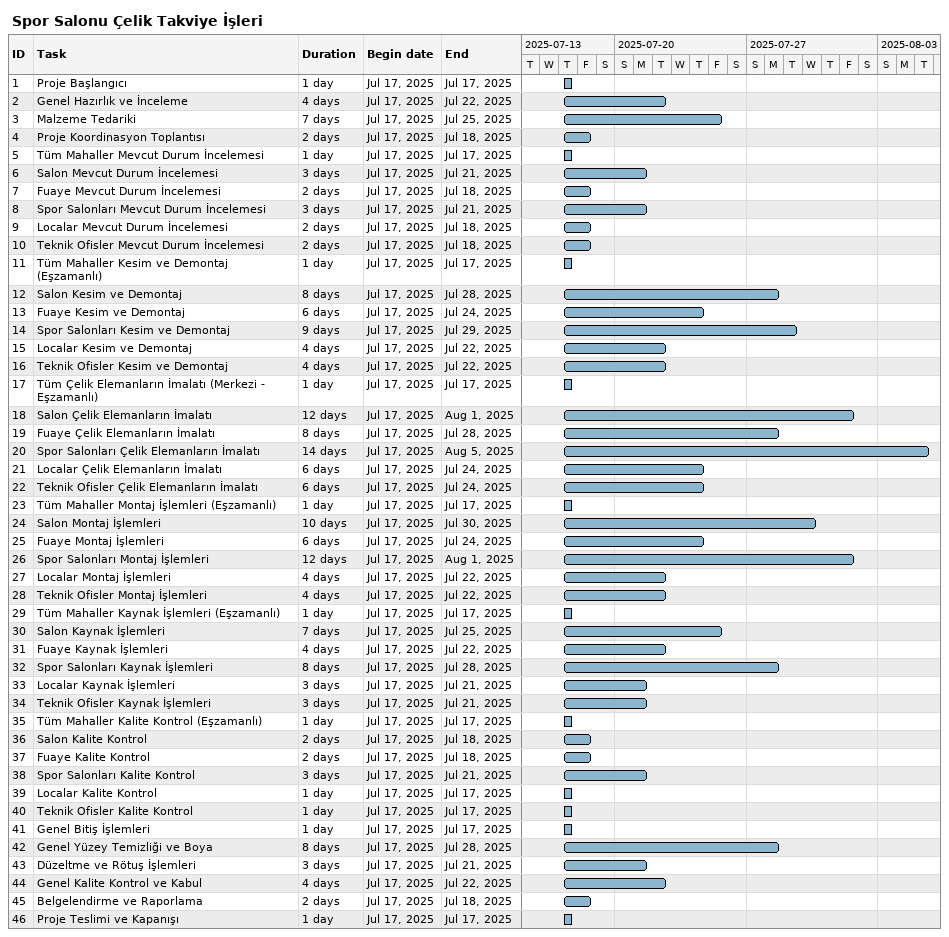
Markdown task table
Spor Salonu Çelik Takviye İşleri

| ID | Task | Duration | Start | Finish |
|---|---|---|---|---|
| 1 | Proje Başlangıcı | 1d | 2025-07-17 | 2025-07-17 |
| 2 | Genel Hazırlık ve İnceleme | 4d | 2025-07-17 | 2025-07-22 |
| 3 | Malzeme Tedariki | 7d | 2025-07-17 | 2025-07-25 |
| 4 | Proje Koordinasyon Toplantısı | 2d | 2025-07-17 | 2025-07-18 |
| 5 | Tüm Mahaller Mevcut Durum İncelemesi | 1d | 2025-07-17 | 2025-07-17 |
| 6 | Salon Mevcut Durum İncelemesi | 3d | 2025-07-17 | 2025-07-21 |
| 7 | Fuaye Mevcut Durum İncelemesi | 2d | 2025-07-17 | 2025-07-18 |
| 8 | Spor Salonları Mevcut Durum İncelemesi | 3d | 2025-07-17 | 2025-07-21 |
| 9 | Localar Mevcut Durum İncelemesi | 2d | 2025-07-17 | 2025-07-18 |
| 10 | Teknik Ofisler Mevcut Durum İncelemesi | 2d | 2025-07-17 | 2025-07-18 |
| 11 | Tüm Mahaller Kesim ve Demontaj (Eşzamanlı) | 1d | 2025-07-17 | 2025-07-17 |
| 12 | Salon Kesim ve Demontaj | 8d | 2025-07-17 | 2025-07-28 |
| 13 | Fuaye Kesim ve Demontaj | 6d | 2025-07-17 | 2025-07-24 |
| 14 | Spor Salonları Kesim ve Demontaj | 9d | 2025-07-17 | 2025-07-29 |
| 15 | Localar Kesim ve Demontaj | 4d | 2025-07-17 | 2025-07-22 |
| 16 | Teknik Ofisler Kesim ve Demontaj | 4d | 2025-07-17 | 2025-07-22 |
| 17 | Tüm Çelik Elemanların İmalatı (Merkezi - Eşzamanlı) | 1d | 2025-07-17 | 2025-07-17 |
| 18 | Salon Çelik Elemanların İmalatı | 12d | 2025-07-17 | 2025-08-01 |
| 19 | Fuaye Çelik Elemanların İmalatı | 8d | 2025-07-17 | 2025-07-28 |
| 20 | Spor Salonları Çelik Elemanların İmalatı | 14d | 2025-07-17 | 2025-08-05 |
| 21 | Localar Çelik Elemanların İmalatı | 6d | 2025-07-17 | 2025-07-24 |
| 22 | Teknik Ofisler Çelik Elemanların İmalatı | 6d | 2025-07-17 | 2025-07-24 |
| 23 | Tüm Mahaller Montaj İşlemleri (Eşzamanlı) | 1d | 2025-07-17 | 2025-07-17 |
| 24 | Salon Montaj İşlemleri | 10d | 2025-07-17 | 2025-07-30 |
| 25 | Fuaye Montaj İşlemleri | 6d | 2025-07-17 | 2025-07-24 |
| 26 | Spor Salonları Montaj İşlemleri | 12d | 2025-07-17 | 2025-08-01 |
| 27 | Localar Montaj İşlemleri | 4d | 2025-07-17 | 2025-07-22 |
| 28 | Teknik Ofisler Montaj İşlemleri | 4d | 2025-07-17 | 2025-07-22 |
| 29 | Tüm Mahaller Kaynak İşlemleri (Eşzamanlı) | 1d | 2025-07-17 | 2025-07-17 |
| 30 | Salon Kaynak İşlemleri | 7d | 2025-07-17 | 2025-07-25 |
| 31 | Fuaye Kaynak İşlemleri | 4d | 2025-07-17 | 2025-07-22 |
| 32 | Spor Salonları Kaynak İşlemleri | 8d | 2025-07-17 | 2025-07-28 |
| 33 | Localar Kaynak İşlemleri | 3d | 2025-07-17 | 2025-07-21 |
| 34 | Teknik Ofisler Kaynak İşlemleri | 3d | 2025-07-17 | 2025-07-21 |
| 35 | Tüm Mahaller Kalite Kontrol (Eşzamanlı) | 1d | 2025-07-17 | 2025-07-17 |
| 36 | Salon Kalite Kontrol | 2d | 2025-07-17 | 2025-07-18 |
| 37 | Fuaye Kalite Kontrol | 2d | 2025-07-17 | 2025-07-18 |
| 38 | Spor Salonları Kalite Kontrol | 3d | 2025-07-17 | 2025-07-21 |
| 39 | Localar Kalite Kontrol | 1d | 2025-07-17 | 2025-07-17 |
| 40 | Teknik Ofisler Kalite Kontrol | 1d | 2025-07-17 | 2025-07-17 |
| 41 | Genel Bitiş İşlemleri | 1d | 2025-07-17 | 2025-07-17 |
| 42 | Genel Yüzey Temizliği ve Boya | 8d | 2025-07-17 | 2025-07-28 |
| 43 | Düzeltme ve Rötuş İşlemleri | 3d | 2025-07-17 | 2025-07-21 |
| 44 | Genel Kalite Kontrol ve Kabul | 4d | 2025-07-17 | 2025-07-22 |
| 45 | Belgelendirme ve Raporlama | 2d | 2025-07-17 | 2025-07-18 |
| 46 | Proje Teslimi ve Kapanışı | 1d | 2025-07-17 | 2025-07-17 |
